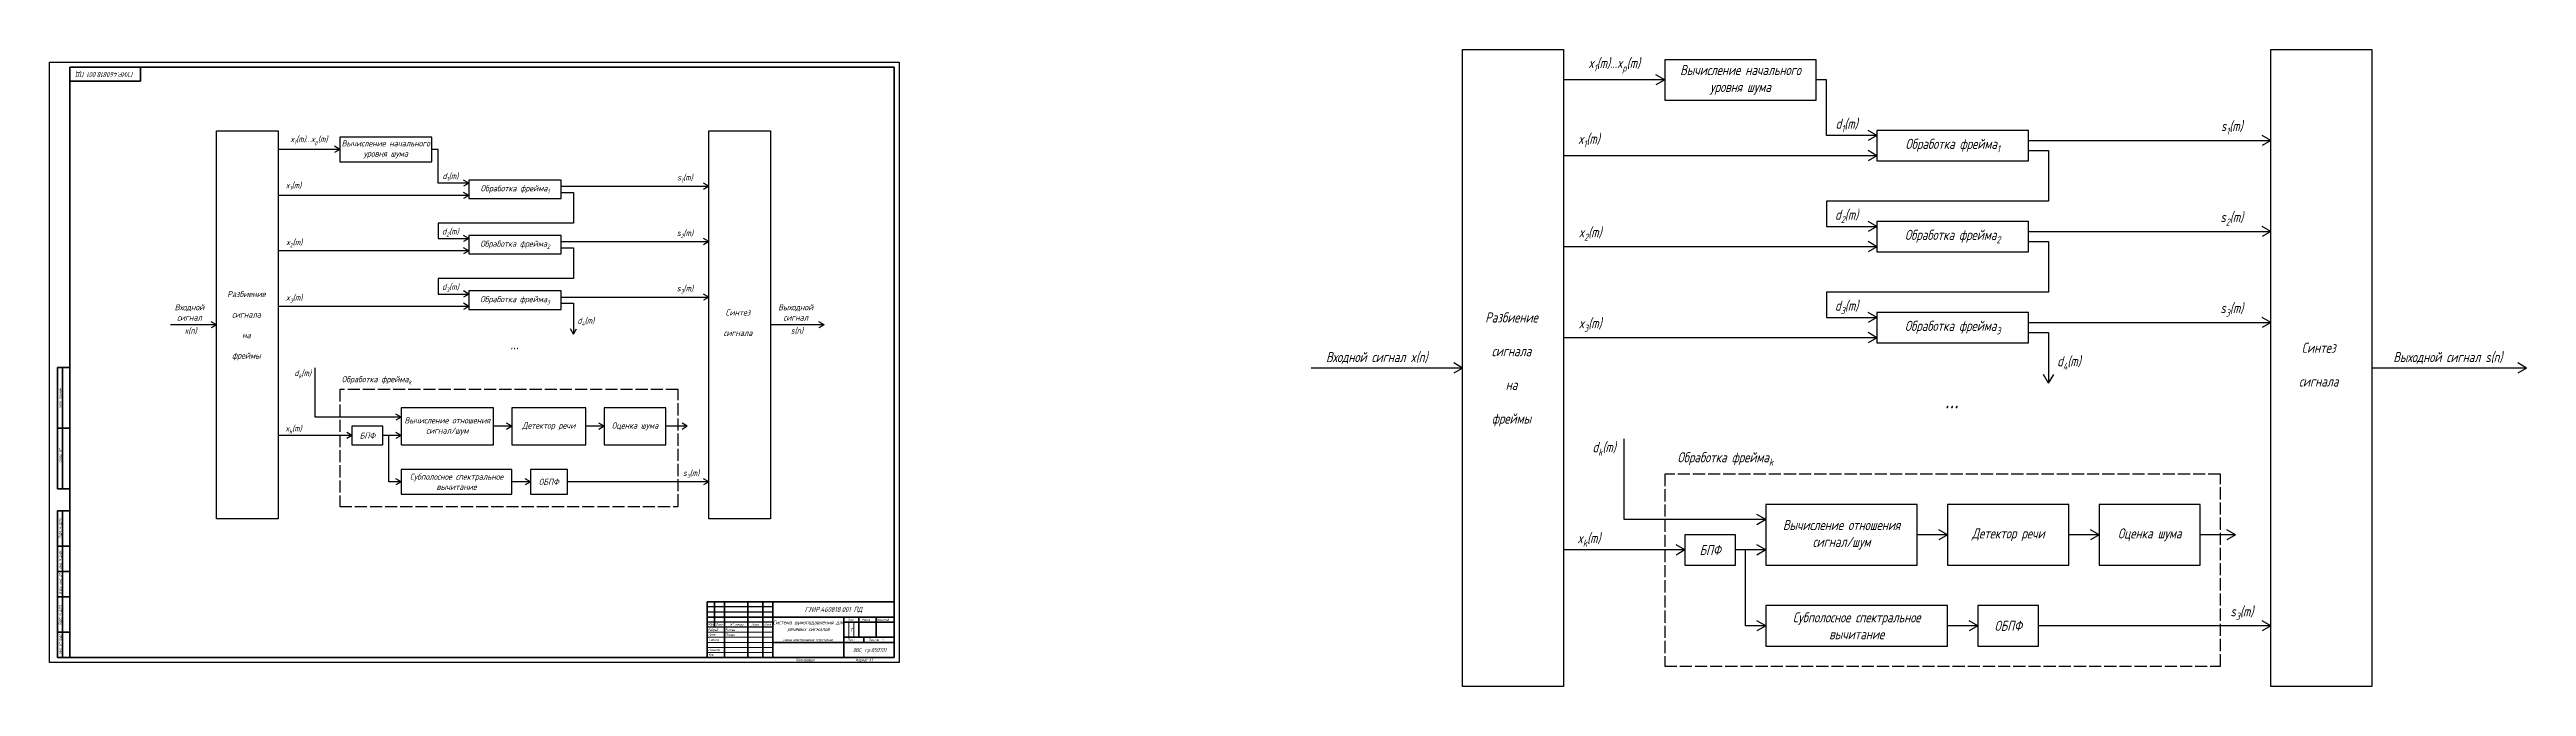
# Model space of a CAD drawing. Extents: x 1752 to 4203, y 50 to 680.
import ezdxf

# ---------------------------------------------------------------- set-up
doc = ezdxf.new("R2010")
doc.units = 0
doc.header["$MEASUREMENT"] = 0
doc.linetypes.add('ACAD_ISO02W100', pattern=[15, 12, -3])
doc.layers.get('0').update_dxf_attribs({"linetype": 'CONTINUOUS'})
doc.layers.add('KONTUR', color=7, linetype='CONTINUOUS')
for name, color, linetype, lineweight in [('Основная', 7, 'CONTINUOUS', 40), ('текст', 7, 'CONTINUOUS', 30), ('тонкая', 7, 'CONTINUOUS', 20)]:
    doc.layers.add(name, color=color, linetype=linetype, lineweight=lineweight)
doc.styles.add('стиль1', font='romans.shx', dxfattribs={"width": 0.75, "oblique": 15, "height": 3.5})

msp = doc.modelspace()

# ---------------------------------------------------------------- linework, layer by layer
for p, q in [((3150, 50), (3150, 680)), ((3150, 680), (3250, 680)), ((3250, 680), (3250, 50)), ((3500, 670), (3350, 670)), ((3350, 670), (3350, 630)), ((3500, 630), (3500, 670)), ((3950, 50), (3950, 680)), ((3950, 680), (4050, 680)), ((4050, 680), (4050, 50)), ((3350, 650), (3250, 650)), ((3350, 650), (3341.3, 655)), ((3350, 650), (3341.3, 645)), ((3510, 650), (3500, 650)), ((3510, 595), (3510, 650)), ((3350, 630), (3500, 630)), ((1916.9, 215.9), (1916.9, 599.6)), ((1916.9, 599.6), (1977.8, 599.6)), ((1977.8, 599.6), (1977.8, 215.9)), ((2130, 593.5), (2038.7, 593.5)), ((2038.7, 593.5), (2038.7, 569.1)), ((2130, 569.1), (2130, 593.5)), ((2404.1, 215.9), (2404.1, 599.6)), ((2404.1, 599.6), (2465, 599.6)), ((2465, 599.6), (2465, 215.9)), ((3560, 595), (3510, 595)), ((3560, 595), (3551.3, 600)), ((3560, 595), (3551.3, 590)), ((3560, 600), (3560, 570)), ((3710, 600), (3560, 600)), ((3710, 570), (3710, 600)), ((3710, 590), (3950, 590)), ((3950, 590), (3941.3, 595)), ((3950, 590), (3941.3, 585)), ((2038.7, 581.3), (1977.8, 581.3)), ((2038.7, 581.3), (2033.4, 584.4)), ((2038.7, 581.3), (2033.4, 578.3)), ((2038.7, 569.1), (2130, 569.1)), ((2136.1, 581.3), (2130, 581.3)), ((2136.1, 547.8), (2136.1, 581.3)), ((3560, 575), (3250, 575)), ((3560, 575), (3551.3, 580)), ((3560, 575), (3551.3, 570)), ((3560, 570), (3710, 570)), ((3710, 580), (3730, 580)), ((3730, 580), (3730, 530)), ((2166.5, 547.8), (2136.1, 547.8)), ((2166.5, 547.8), (2161.3, 550.9)), ((2166.5, 547.8), (2161.3, 544.8)), ((2166.5, 550.9), (2166.5, 532.6)), ((2257.9, 550.9), (2166.5, 550.9)), ((2257.9, 532.6), (2257.9, 550.9)), ((2257.9, 544.8), (2404.1, 544.8)), ((2404.1, 544.8), (2398.8, 547.8)), ((2404.1, 544.8), (2398.8, 541.7)), ((2166.5, 535.6), (1977.8, 535.6)), ((2166.5, 535.6), (2161.3, 538.7)), ((2166.5, 535.6), (2161.3, 532.6)), ((2166.5, 532.6), (2257.9, 532.6)), ((2257.9, 538.7), (2270.1, 538.7)), ((2270.1, 538.7), (2270.1, 508.2)), ((3730, 530), (3510, 530)), ((3510, 530), (3510, 505)), ((2270.1, 508.2), (2136.1, 508.2)), ((2136.1, 508.2), (2136.1, 493)), ((2136.1, 493), (2166.5, 493)), ((2166.5, 493), (2161.3, 496)), ((2166.5, 493), (2161.3, 490)), ((2166.5, 496), (2166.5, 477.8)), ((2257.9, 496), (2166.5, 496)), ((2257.9, 477.8), (2257.9, 496)), ((2404.1, 490), (2398.8, 493)), ((3510, 505), (3560, 505)), ((3560, 505), (3551.3, 510)), ((3560, 505), (3551.3, 500)), ((3560, 510), (3560, 480)), ((3710, 510), (3560, 510)), ((3710, 480), (3710, 510)), ((3710, 500), (3950, 500)), ((3950, 500), (3941.3, 505)), ((3950, 500), (3941.3, 495)), ((2166.5, 480.8), (1977.8, 480.8)), ((2166.5, 480.8), (2161.3, 483.9)), ((2166.5, 480.8), (2161.3, 477.8)), ((2166.5, 477.8), (2257.9, 477.8)), ((2257.9, 490), (2404.1, 490)), ((2257.9, 483.9), (2270.1, 483.9)), ((2270.1, 483.9), (2270.1, 453.4)), ((2404.1, 490), (2398.8, 486.9)), ((3560, 485), (3250, 485)), ((3560, 485), (3551.3, 490)), ((3560, 485), (3551.3, 480)), ((3560, 480), (3710, 480)), ((3710, 490), (3730, 490)), ((3730, 490), (3730, 440)), ((2270.1, 453.4), (2136.1, 453.4)), ((2136.1, 453.4), (2136.1, 438.2)), ((2166.5, 426), (1977.8, 426)), ((2136.1, 438.2), (2166.5, 438.2)), ((2166.5, 438.2), (2161.3, 441.2)), ((2166.5, 438.2), (2161.3, 435.1)), ((2166.5, 426), (2161.3, 429.1)), ((2166.5, 426), (2161.3, 423)), ((2166.5, 441.2), (2166.5, 423)), ((2257.9, 441.2), (2166.5, 441.2)), ((2166.5, 423), (2257.9, 423)), ((2257.9, 423), (2257.9, 441.2)), ((2257.9, 435.1), (2404.1, 435.1)), ((2257.9, 429.1), (2270.1, 429.1)), ((2270.1, 429.1), (2270.1, 398.6)), ((2404.1, 435.1), (2398.8, 438.2)), ((2404.1, 435.1), (2398.8, 432.1)), ((3730, 440), (3510, 440)), ((3510, 440), (3510, 415)), ((3560, 415), (3551.3, 420)), ((3560, 420), (3560, 390)), ((3710, 420), (3560, 420)), ((3710, 390), (3710, 420)), ((1916.9, 407.7), (1871.2, 407.7)), ((1916.9, 407.7), (1911.6, 410.8)), ((1916.9, 407.7), (1911.6, 404.7)), ((2270.1, 398.6), (2267, 403.9)), ((2270.1, 398.6), (2273.1, 403.9)), ((2518.1, 407.7), (2465, 407.7)), ((2518.1, 407.7), (2512.8, 410.8)), ((2518.1, 407.7), (2512.8, 404.7)), ((3560, 395), (3250, 395)), ((3510, 415), (3560, 415)), ((3560, 415), (3551.3, 410)), ((3560, 395), (3551.3, 400)), ((3560, 395), (3551.3, 390)), ((3710, 410), (3950, 410)), ((3710, 400), (3730, 400)), ((3730, 400), (3730, 350)), ((3950, 410), (3941.3, 415)), ((3950, 410), (3941.3, 405)), ((3150, 365), (3141.3, 370)), ((3560, 390), (3710, 390)), ((4202.9, 365), (4194.2, 370)), ((2014.3, 316.4), (2014.3, 365.1)), ((3150, 365), (3000, 365)), ((3150, 365), (3141.3, 360)), ((3730, 350), (3725, 358.7)), ((3730, 350), (3735, 358.7)), ((4202.9, 365), (4050, 365)), ((4202.9, 365), (4194.2, 360)), ((2099.6, 316.4), (2094.3, 319.4)), ((2190.9, 325.5), (2099.6, 325.5)), ((2099.6, 325.5), (2099.6, 289)), ((2190.9, 289), (2190.9, 325.5)), ((2282.3, 325.5), (2209.2, 325.5)), ((2209.2, 325.5), (2209.2, 289)), ((2282.3, 289), (2282.3, 325.5)), ((2361.4, 325.5), (2300.5, 325.5)), ((2300.5, 325.5), (2300.5, 289)), ((2361.4, 289), (2361.4, 325.5)), ((2050.8, 298.1), (1977.8, 298.1)), ((2099.6, 316.4), (2014.3, 316.4)), ((2050.8, 298.1), (2045.6, 301.2)), ((2050.8, 298.1), (2045.6, 295.1)), ((2081.3, 307.3), (2050.8, 307.3)), ((2050.8, 307.3), (2050.8, 289)), ((2081.3, 289), (2081.3, 307.3)), ((2099.6, 298.1), (2081.3, 298.1)), ((2087.4, 252.4), (2087.4, 298.1)), ((2099.6, 316.4), (2094.3, 313.3)), ((2099.6, 298.1), (2094.3, 301.2)), ((2099.6, 298.1), (2094.3, 295.1)), ((2209.2, 307.3), (2190.9, 307.3)), ((2209.2, 307.3), (2203.9, 310.3)), ((2209.2, 307.3), (2203.9, 304.2)), ((2300.5, 307.3), (2282.3, 307.3)), ((2300.5, 307.3), (2295.3, 310.3)), ((2300.5, 307.3), (2295.3, 304.2)), ((2382.7, 307.3), (2361.4, 307.3)), ((2382.7, 307.3), (2377.5, 310.3)), ((2382.7, 307.3), (2377.5, 304.2)), ((3310, 215), (3310, 295)), ((2050.8, 289), (2081.3, 289)), ((2099.6, 289), (2190.9, 289)), ((2209.2, 289), (2282.3, 289)), ((2300.5, 289), (2361.4, 289)), ((2099.6, 252.4), (2087.4, 252.4)), ((2099.6, 252.4), (2094.3, 255.5)), ((2099.6, 252.4), (2094.3, 249.4)), ((2209.2, 264.6), (2099.6, 264.6)), ((2099.6, 264.6), (2099.6, 240.3)), ((2209.2, 240.3), (2209.2, 264.6)), ((2227.4, 252.4), (2209.2, 252.4)), ((2227.4, 252.4), (2222.2, 255.5)), ((2227.4, 252.4), (2222.2, 249.4)), ((2264, 264.6), (2227.4, 264.6)), ((2227.4, 264.6), (2227.4, 240.3)), ((2264, 240.3), (2264, 264.6)), ((2404.1, 252.4), (2264, 252.4)), ((2404.1, 252.4), (2398.8, 255.5)), ((2404.1, 252.4), (2398.8, 249.4)), ((2099.6, 240.3), (2209.2, 240.3)), ((2227.4, 240.3), (2264, 240.3)), ((3600, 230), (3450, 230)), ((3450, 230), (3450, 170)), ((3600, 170), (3600, 230)), ((3750, 230), (3630, 230)), ((3630, 230), (3630, 170)), ((3750, 170), (3750, 230)), ((3880, 230), (3780, 230)), ((3780, 230), (3780, 170)), ((3880, 170), (3880, 230)), ((1977.8, 215.9), (1916.9, 215.9)), ((2465, 215.9), (2404.1, 215.9)), ((3450, 215), (3310, 215)), ((3420, 200), (3370, 200)), ((3370, 200), (3370, 170)), ((3420, 170), (3420, 200)), ((3450, 215), (3441.3, 220)), ((3450, 215), (3441.3, 210)), ((3630, 200), (3600, 200)), ((3630, 200), (3621.3, 205)), ((3630, 200), (3621.3, 195)), ((3780, 200), (3750, 200)), ((3780, 200), (3771.3, 205)), ((3780, 200), (3771.3, 195)), ((3915, 200), (3880, 200)), ((3915, 200), (3906.3, 205)), ((3915, 200), (3906.3, 195)), ((3370, 185), (3250, 185)), ((3370, 185), (3361.3, 190)), ((3370, 185), (3361.3, 180)), ((3450, 185), (3420, 185)), ((3430, 110), (3430, 185)), ((3450, 185), (3441.3, 190)), ((3450, 185), (3441.3, 180)), ((3370, 170), (3420, 170)), ((3450, 170), (3600, 170)), ((3630, 170), (3750, 170)), ((3780, 170), (3880, 170)), ((2467.5, 128.6), (2402.5, 128.6)), ((2467.5, 123.6), (2402.5, 123.6)), ((3630, 130), (3450, 130)), ((3450, 130), (3450, 90)), ((3630, 90), (3630, 130)), ((3720, 130), (3660, 130)), ((3660, 130), (3660, 90)), ((3720, 90), (3720, 130)), ((2467.5, 113.6), (2402.5, 113.6)), ((2467.5, 108.6), (2402.5, 108.6)), ((3450, 110), (3430, 110)), ((3450, 110), (3441.3, 115)), ((3450, 110), (3441.3, 105)), ((3660, 110), (3630, 110)), ((3660, 110), (3651.3, 115)), ((3660, 110), (3651.3, 105)), ((3950, 110), (3720, 110)), ((3950, 110), (3941.3, 115)), ((3950, 110), (3941.3, 105)), ((2537.5, 78.6), (2537.5, 78.6)), ((3450, 90), (3630, 90)), ((3660, 90), (3720, 90)), ((3250, 50), (3150, 50)), ((4050, 50), (3950, 50))]:
    msp.add_line(p, q)
at = {"linetype": 'ACAD_ISO02W100'}
for p, q in [((2038.7, 343.8), (2038.7, 228.1)), ((2373.6, 343.8), (2038.7, 343.8)), ((2373.6, 228.1), (2373.6, 343.8)), ((3350, 260), (3350, 70)), ((3900, 260), (3350, 260)), ((3900, 70), (3900, 260)), ((2038.7, 228.1), (2373.6, 228.1)), ((3350, 70), (3900, 70))]:
    msp.add_line(p, q, dxfattribs=at)
at = {"layer": 'KONTUR'}
for p, q in [((1751.5, 73.6), (1751.5, 667.6)), ((1751.5, 667.6), (2592.5, 667.6)), ((2592.5, 667.6), (2592.5, 73.6)), ((2592.5, 73.6), (1751.5, 73.6))]:
    msp.add_line(p, q, dxfattribs=at)
at = {"layer": 'Основная'}
for p, q in [((1771.5, 118.6), (1771.5, 662.6)), ((2587.5, 662.6), (1771.5, 662.6)), ((1841.5, 648.6), (1841.5, 662.6)), ((2587.5, 78.6), (2587.5, 662.6)), ((1841.5, 648.6), (1771.5, 648.6)), ((1759.5, 365.6), (1759.5, 245.6)), ((1771.5, 365.6), (1759.5, 365.6)), ((1764.5, 245.6), (1764.5, 365.6)), ((1771.5, 305.6), (1759.5, 305.6)), ((1771.5, 245.6), (1759.5, 245.6)), ((1759.5, 78.6), (1759.5, 223.6)), ((1771.5, 223.6), (1759.5, 223.6)), ((1764.5, 78.6), (1764.5, 223.6)), ((1771.5, 188.6), (1759.5, 188.6)), ((1771.5, 163.6), (1759.5, 163.6)), ((1771.5, 138.6), (1759.5, 138.6)), ((2402.5, 133.6), (2402.5, 78.6)), ((2587.5, 133.6), (2402.5, 133.6)), ((2409.5, 108.6), (2409.5, 133.6)), ((2419.5, 133.6), (2419.5, 78.6)), ((2442.5, 78.6), (2442.5, 133.6)), ((2457.5, 133.6), (2457.5, 78.6)), ((2467.5, 133.6), (2467.5, 78.6)), ((1771.5, 103.6), (1759.5, 103.6)), ((1771.5, 78.6), (1771.5, 118.6)), ((2402.5, 118.6), (2587.5, 118.6)), ((2537.5, 118.6), (2537.5, 78.6)), ((2537.5, 113.6), (2587.5, 113.6)), ((2587.5, 98.6), (2537.5, 98.6)), ((2552.5, 118.6), (2552.5, 98.6)), ((2557.5, 98.6), (2557.5, 93.6)), ((2569.5, 118.6), (2569.5, 98.6)), ((2587.5, 78.6), (1759.5, 78.6)), ((2587.5, 93.6), (2467.5, 93.6))]:
    msp.add_line(p, q, dxfattribs=at)
at = {"layer": 'тонкая'}
for p, q in [((2402.5, 103.6), (2467.5, 103.6)), ((2467.5, 98.6), (2402.5, 98.6)), ((2542.5, 113.4), (2542.5, 98.6)), ((2547.6, 113.4), (2547.6, 98.6)), ((2467.5, 93.6), (2402.5, 93.6))]:
    msp.add_line(p, q, dxfattribs=at)
for points in [[(2402.5, 88.6), (2467.5, 88.6)], [(2402.5, 83.6), (2467.5, 83.6)]]:
    msp.add_lwpolyline(points, dxfattribs=at)

# ---------------------------------------------------------------- texts
at = {"char_height": 6.09, "attachment_point": 1, "style": 'стиль1'}
for s, insert, width in [('x(n)\\P', (1885, 405), 14.095), ('s(n)', (2485, 405), 13.85)]:
    msp.add_mtext(s, dxfattribs=dict(at, insert=insert, width=width))
at = {"layer": 'текст', "style": 'стиль1', "oblique": 15, "width": 0.75}
for s, p in [('Перв. примен.', (1763.3, 325.1)), ('Справ. N%%d', (1763.4, 271.2)), ('Подп. и дата', (1763.1, 196.3)), ('Инв. N дубл.', (1763.4, 166.3)), ('Взам. инв. N%%d', (1763.4, 141.4)), ('Подп. и дата', (1763.1, 110.6)), ('Инв. N%%d подл.', (1763.4, 82.1))]:
    msp.add_text(s, height=2.5, rotation=90, dxfattribs=at).set_placement(p)
for s, height, p in [('Изм', 2.5, (2403.1, 110.2)), ('Разраб.', 2.5, (2403.2, 104.9)), ('Пров.', 2.5, (2403.5, 100.1)), ('Лист', 2.5, (2410.6, 110)), ('Рогова', 2.5, (2420.2, 104.9)), ('Порхун', 2.5, (2420.2, 99.9)), ('N%%d докум. ', 2.5, (2424.8, 110)), ('Подп.', 2.5, (2446.1, 110)), ('Дата', 2.5, (2458.5, 110)), ('Лит.', 2.5, (2541.3, 114.6)), ('Масса', 2.5, (2555.6, 114.6)), ('Масштаб', 2.5, (2570.2, 114.6)), ('Утв.', 2.5, (2403.5, 80)), ('Н.контр.', 2.5, (2403.5, 85)), ('Т.контр.', 2.5, (2403.5, 94.9)), ('Копировал', 3, (2490.1, 74.8)), ('Лист', 2.5, (2541.3, 95)), ('Формат А1', 2.75, (2549, 74.8)), ('Листов', 2.5, (2562, 95))]:
    msp.add_text(s, height=height, dxfattribs=at).set_placement(p)
at = {"layer": 'текст', "style": 'стиль1'}
for s, width, gutter_width, heights, insert, char_height, attachment_point in [('\\A1;\\pxqc;x{\\H0.7x;\\S^ 1;}(m)...x{\\H0.7x;\\S^ p;}(m)', 64.245, 17.5, [10.5], (3300, 665), 10, 5), ('\\pxqc;Вычисление начального уровня шума', 150, 17.5, [0], (3425, 650), 10, 5), ('\\A1;\\pxqc;x{\\H0.7x;\\S^ 1;}(m)...x{\\H0.7x;\\S^ p;}(m)', 39.126, 10.7, [6.37], (2008.2, 590.4), 6.09, 5), ('\\pxqc;Вычисление начального уровня шума', 91.351, 10.7, [0], (2084.3, 581.3), 6.09, 5), ('\\A1;\\pxqc;x{\\H0.7x;\\S^ 1;}(m)', 32.414, 17.5, [10.5], (3275, 590), 10, 5), ('\\A1;\\pxqc;d{\\H0.7x;\\S^ 1;}(m)', 32.414, 17.5, [10.5], (3530, 605), 10, 5), ('\\A1;\\pxqc;Обработка фрейма{\\H0.7x;\\S^ 1;}', 150, 52.5, [30], (3635, 585), 10, 5), ('\\A1;\\pxqc;s{\\H0.7x;\\S^ 1;}(m)', 32.414, 17.5, [10.5], (3911.2, 602.6), 10, 5), ('\\A1;\\pxqc;x{\\H0.7x;\\S^ 1;}(m)', 19.74, 10.7, [6.37], (1993, 544.8), 6.09, 5), ('\\A1;\\pxqc;d{\\H0.7x;\\S^ 1;}(m)', 19.74, 10.7, [6.37], (2148.3, 553.9), 6.09, 5), ('\\A1;\\pxqc;Обработка фрейма{\\H0.7x;\\S^ 1;}', 91.351, 32, [18.3], (2212.2, 541.7), 6.09, 5), ('\\A1;\\pxqc;s{\\H0.7x;\\S^ 1;}(m)', 19.74, 10.7, [6.37], (2380.4, 552.5), 6.09, 5), ('\\A1;\\pxqc;d{\\H0.7x;\\S^ 2;}(m)', 32.414, 17.5, [10.5], (3530, 515), 10, 5), ('\\A1;\\pxqc;s{\\H0.7x;\\S^ 2;}(m)', 32.414, 17.5, [10.5], (3911.2, 512.6), 10, 5), ('\\A1;\\pxqc;x{\\H0.7x;\\S^ 2;}(m)', 19.74, 10.7, [6.37], (1993.7, 488.5), 6.09, 5), ('\\A1;\\pxqc;d{\\H0.7x;\\S^ 2;}(m)', 19.74, 10.7, [6.37], (2148.3, 499.1), 6.09, 5), ('\\A1;\\pxqc;Обработка фрейма{\\H0.7x;\\S^ 2;}', 91.351, 32, [18.3], (2212.2, 486.9), 6.09, 5), ('\\A1;\\pxqc;s{\\H0.7x;\\S^ 2;}(m)', 19.74, 10.7, [6.37], (2380.4, 497.6), 6.09, 5), ('\\A1;\\pxqc;x{\\H0.7x;\\S^ 2;}(m)', 32.414, 17.5, [10.5], (3276.2, 497.6), 10, 5), ('\\A1;\\pxqc;Обработка фрейма{\\H0.7x;\\S^ 2;}', 150, 52.5, [30], (3635, 495), 10, 5), ('\\pxqc;Разбиение\\P\\Pсигнала\\P \\Pна \\P\\Pфреймы', 39.913, 10.7, [73.3], (1926.4, 441.2), 6.09, 1), ('\\A1;\\pxqc;d{\\H0.7x;\\S^ 3;}(m)', 19.74, 10.7, [6.37], (2148.3, 444.3), 6.09, 5), ('\\A1;\\pxqc;s{\\H0.7x;\\S^ 3;}(m)', 19.74, 10.7, [6.37], (2380.4, 442.8), 6.09, 5), ('\\A1;\\pxqc;Входной \\Pсигнал', 33.083, 10.7, [20.8], (1890, 420), 6.09, 5), ('\\A1;\\pxqc;x{\\H0.7x;\\S^ 3;}(m)', 19.74, 10.7, [6.37], (1993.7, 433.7), 6.09, 5), ('\\A1;\\pxqc;Обработка фрейма{\\H0.7x;\\S^ 3;}', 91.351, 32, [18.3], (2212.2, 432.1), 6.09, 5), ('\\pxqc;Синтез\\P\\Pсигнала', 39.205, 10.7, [33.4], (2413.2, 423), 6.09, 1), ('\\A1;\\pxqc;Выходной \\Pсигнал ', 37.535, 10.7, [27], (2490, 420), 6.09, 5), ('\\pxqc;Разбиение\\P\\Pсигнала\\P \\Pна \\P\\Pфреймы', 65.537, 17.5, [120.4], (3165.6, 420), 10, 1), ('\\A1;\\pxqc;d{\\H0.7x;\\S^ 3;}(m)', 32.414, 17.5, [10.5], (3530, 425), 10, 5), ('\\A1;\\pxqc;s{\\H0.7x;\\S^ 3;}(m)', 32.414, 17.5, [10.5], (3911.2, 422.6), 10, 5), ('\\A1;\\pxqc;d{\\H0.7x;\\S^ 4;}(m)', 19.74, 10.7, [6.37], (2282.3, 410.8), 6.09, 5), ('\\A1;\\pxqc;x{\\H0.7x;\\S^ 3;}(m)', 32.414, 17.5, [10.5], (3276.2, 407.6), 10, 5), ('\\A1;\\pxqc;Обработка фрейма{\\H0.7x;\\S^ 3;}', 150, 52.5, [30], (3635, 405), 10, 5), ('\\A1;\\pxqc;...', 77.953, 10.7, [7.6], (2211.6, 389.5), 12.18, 5), ('\\A1;\\pxqc;Входной сигнал x(n)', 135.734, 17.5, [8.87], (3065, 375), 10, 5), ('\\A1;\\pxqc;d{\\H0.7x;\\S^ 4;}(m)', 32.414, 17.5, [10.5], (3750, 370), 10, 5), ('\\pxqc;Синтез\\P\\Pсигнала', 64.376, 17.5, [54.8], (3965, 390), 10, 1), ('\\A1;\\pxqc;Выходной сигнал s(n)', 135.734, 17.5, [8.87], (4125, 375), 10, 5), ('\\A1;\\pxqc;d{\\H0.7x;\\S^ k;}(m)', 19.74, 10.7, [6.37], (2002.1, 359), 6.09, 5), ('\\A1;\\pxqc;Обработка фрейма{\\H0.7x;\\S^ k;}', 77.953, 10.7, [7.6], (2075.2, 352.9), 6.09, 5), ('\\A1;\\pxqc;...', 128, 17.5, [12.5], (3634, 335), 20, 5), ('\\A1;\\pxqc;x{\\H0.7x;\\S^ k;}(m)', 19.74, 10.7, [6.37], (1993, 304.2), 6.09, 5), ('\\pxqc;БПФ', 91.351, 10.7, [0], (2066.1, 298.1), 6.09, 5), ('\\pxqc;Вычисление отношения сигнал/шум', 91.351, 10.7, [0], (2145.2, 307.3), 6.09, 5), ('\\pxqc;Детектор речи', 91.351, 10.7, [0], (2245.7, 307.3), 6.09, 5), ('\\pxqc;Оценка шума', 91.351, 10.7, [0], (2331, 307.3), 6.09, 5), ('\\A1;\\pxqc;d{\\H0.7x;\\S^ k;}(m)', 32.414, 17.5, [10.5], (3290, 285), 10, 5), ('\\A1;\\pxqc;Обработка фрейма{\\H0.7x;\\S^ k;}', 128, 17.5, [12.5], (3410, 275), 10, 5), ('\\pxqc;Субполосное спектральное вычитание', 98.321, 10.7, [0], (2154.4, 252.4), 6.09, 5), ('\\pxqc;ОБПФ', 60.98, 10.7, [6.37], (2245.7, 252.4), 6.09, 5), ('\\A1;\\pxqc;s{\\H0.7x;\\S^ 3;}(m)', 19.74, 10.7, [6.37], (2386.5, 260.1), 6.09, 5), ('\\A1;\\pxqc;x{\\H0.7x;\\S^ k;}(m)', 32.414, 17.5, [10.5], (3275, 195), 10, 5), ('\\pxqc;Вычисление отношения сигнал/шум', 150, 17.5, [0], (3525, 200), 10, 5), ('\\pxqc;Детектор речи', 150, 17.5, [0], (3690, 200), 10, 5), ('\\pxqc;Оценка шума', 150, 17.5, [0], (3830, 200), 10, 5), ('\\pxqc;БПФ', 150, 17.5, [0], (3395, 185), 10, 5), ('\\pxqc,t13;ГУИР.460818.001 ПД', 119.651, 75, [14.8], (2527.4, 125.7), 5, 5), ('\\pxqc;Субполосное спектральное вычитание', 161.444, 17.5, [0], (3540, 110), 10, 5), ('\\A1;\\pxqc;s{\\H0.7x;\\S^ 3;}(m)', 32.414, 17.5, [10.5], (3921.2, 122.6), 10, 5), ('\\pxqc,t13;Система шумоподавления для речевых сигналов', 68.024, 75, [16.9], (2502.7, 109.5), 4, 5), ('\\pxqc;Т', 5.01, 17.5, [14.7], (2545, 106), 3.5, 5), ('\\pxqc;ОБПФ', 100.129, 17.5, [10.5], (3690, 110), 10, 5), ('\\pxqc,t13;Схема электрическая структурная', 68.024, 75, [0], (2502.2, 95.8), 2.5, 5), ('\\pxqc,t13;ЭВС, гр.850701', 68.024, 75, [16.9], (2563, 85.4), 4, 5), ('1', 7.152, 17.5, [3.18], (2576.2, 96.1), 2.5, 5)]:
    msp.add_mtext_dynamic_manual_height_columns(s, width=width, gutter_width=gutter_width, heights=heights, dxfattribs=dict(at, insert=insert, char_height=char_height, attachment_point=attachment_point))
at = {"layer": 'текст', "insert": (1806.3, 655.8), "char_height": 5, "attachment_point": 5, "rotation": 180, "style": 'стиль1'}
msp.add_mtext_dynamic_manual_height_columns('\\pxqc,t13;ГУИР.460818.001 ПД', width=119.651, gutter_width=75, heights=[14.8], dxfattribs=at)

doc.saveas('drawing.dxf')
